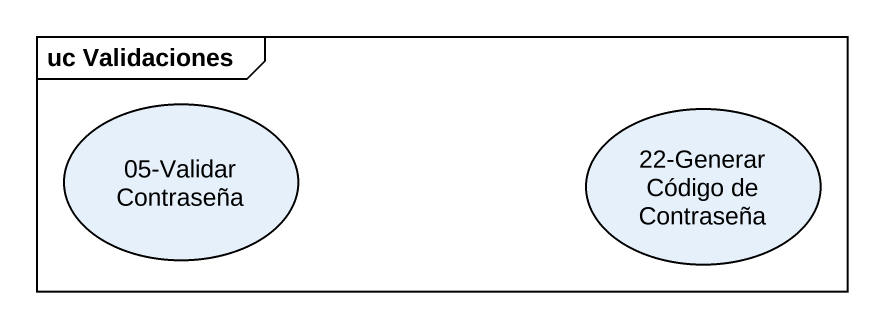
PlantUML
@startuml
mainframe uc Validaciones
usecase "05-Validar Contraseña" as u05_Validar_Contraseña
usecase "22-Generar Código de Contraseña" as u22_Generar_Código_de
@enduml
